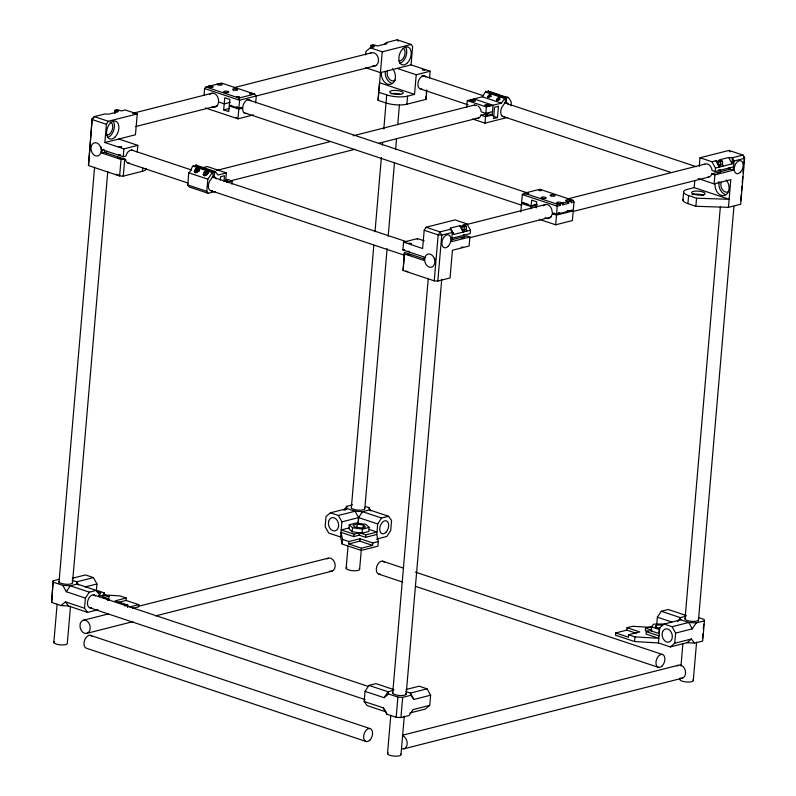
<?xml version="1.0" encoding="UTF-8"?>
<svg xmlns="http://www.w3.org/2000/svg" width="796" height="796" viewBox="0 0 796 796"><rect width="100%" height="100%" fill="white"/><g stroke="black" fill="none" stroke-linecap="round" stroke-linejoin="round"><path stroke-width="1.19" d="M537.131 204.303L531.161 205.816L521.629 202.632L522.325 194.552L524.285 193.209L557.339 204.234L556.583 214.293L552.464 212.92L552.165 211.945A6.786 4.985 75.8 0 0 544.394 204.95M137.25 113.937L108.296 121.281L106.405 124.295L104.843 142.534L135.459 134.763L137.25 113.937L125.3 109.957L121.4 110.942L118.982 110.137A2.547 0.736 4.9 0 0 117.141 109.808L114.773 110.415A2.547 0.736 4.9 0 0 115.639 110.982L118.057 111.788L108.594 114.196L104.893 113.937L94.316 116.624L92.187 118.574L88.485 165.568L119.629 175.946L123.271 176.145L142.414 171.289A14.835 4.288 4.9 0 0 146.046 168.454M88.485 165.568L92.187 118.574M58.964 579.329L53.103 580.811L51.68 602.443L61.003 605.557L68.506 606.015L87.58 612.373L98.017 609.716M51.68 602.443L53.103 580.811M53.83 642.511L57.123 604.144M58.924 583.1L94.575 167.23M129.499 163.09A6.786 4.159 -71.6 0 1 125.609 159.389L121.042 159.439L101.978 153.091L102.266 149.718L104.037 149.27M70.506 606.184L67.322 643.307A6.786 1.96 4.9 0 1 59.262 644.74A6.786 1.96 4.9 0 1 54.516 641.566M72.526 582.662L107.749 171.737M114.534 113.39L114.803 110.306M115.46 113.042L115.639 110.982M119.629 175.946L121.042 159.439M87.58 612.373L84.525 608.234L85.401 598.085L89.311 592.154L96.266 590.383L99.311 594.562L99.122 596.871M102.266 149.718L123.231 156.713L123.907 148.892L137.827 145.36L137.25 152.046M123.271 176.145L124.683 159.618M96.356 590.901L96.953 583.966L93.411 577.588L85.471 574.941L72.346 578.264M102.256 597.697L102.435 595.667L104.405 592.93L96.784 590.393M104.405 592.93L103.57 597.657L108.972 596.294L108.763 598.711L106.604 599.269M142.414 171.289L142.703 167.837M119.36 602.134L126.047 600.433L126.256 598.015L119.897 595.896L104.395 594.97M127.619 607.497L127.828 605.069L115.121 600.831L126.256 598.015M126.047 600.433L138.753 604.671L138.564 606.9L132.604 608.413M215.278 191.528L208.263 193.309L189.199 186.951L187.737 184.951L188.771 172.822C190.493 172.762 192.532 163.429 194.274 165.886M194.682 172.473L197.468 171.767L196.433 169.896L196.522 168.812L197.816 167.727L195.508 169.07L194.363 171.588L195.537 172.752L197.388 172.284M198.9 171.379L197.04 170.762L197.239 168.394L198.542 168.384L199.299 170.742M204.015 95.5L204.612 88.575L205.945 87.023L221.527 83.073L254.581 94.087L256.272 95.988L255.675 102.923M197.587 171.389L198.701 171.11L197.876 169.618L198.353 168.105M203.587 175.438L206.363 174.732L205.418 171.777L206.711 170.692L204.403 172.036L203.269 174.553L204.433 175.727L206.293 175.249M207.169 174.583L205.935 173.727L206.134 171.359L207.448 171.349L208.273 172.841M206.482 174.354L207.597 174.075L206.841 171.717L207.875 170.841L206.134 171.359M208.263 193.309L206.801 191.309L207.836 179.18L212.99 171.568L212.99 176.284L211.109 179.2A6.786 4.159 -71.6 0 0 208.403 187A6.786 4.159 -71.6 0 0 212.303 190.702M225.616 181.438L226.353 172.901L218.005 175.02L214.93 171.08L214.104 176.006L215.557 178.065A6.786 4.159 -71.6 0 1 216.393 178.861M231.656 105.341L229.268 105.948L228.78 111.609L223.696 109.908L224.741 97.779L229.825 99.48L229.338 105.132L238.87 108.316L242.77 107.331L243.069 105.609A6.786 4.159 -71.6 0 1 250.77 100.823M220.283 180.135L220.582 176.732L224.472 175.747L223.984 181.408M231.925 184.174L232.193 180.961L227.576 179.418L225.348 179.986M205.348 107.948L237.974 118.823L238.8 109.122L242.7 108.137L242.71 109.768A6.786 4.159 -71.6 0 0 246.601 113.47M238.87 108.316L239.566 100.226L238.989 98.047L205.945 87.023M365.613 54.944L365.911 51.521L370.279 47.82L374.18 46.835L371.752 46.029A2.547 0.736 4.9 0 1 370.896 45.452L373.254 44.855A2.547 0.736 4.9 0 1 375.095 45.173L377.523 45.989L386.985 43.581L386.617 42.486L397.204 39.8L411.184 44.467L412.626 46.626L411.064 64.864L380.448 72.625L365.692 67.71M370.657 48.427L370.916 45.342M371.583 48.078L371.752 46.029M340.598 537.002L341.902 521.838L338.36 515.46L330.41 512.813L326.012 516.544L325.136 526.693L328.678 533.031L340.598 537.002L342.171 544.066L361.245 550.424L377.941 546.185L378.339 541.539L376.767 534.474L377.672 523.967L381.582 518.027L388.538 516.266L391.582 520.435L390.717 530.584L386.836 536.474L376.369 539.121M426.825 89.918L426.019 99.361L406.885 104.206A14.835 4.288 4.9 0 1 386.01 102.973L378.07 100.326L378.757 92.256L386.707 94.913A14.835 4.288 4.9 0 0 407.572 96.147L414.527 94.376L416.218 74.744L430.139 71.222L429.561 77.928M378.886 90.794L382.229 51.81L411.184 44.467M378.07 100.326L379.573 82.724L414.527 94.376M342.171 544.066L342.569 539.419L340.996 532.355L353.703 536.594L359.185 535.201L365.633 537.3L376.767 534.474M359.464 535.24L359.673 532.813L362.16 533.151L368.837 531.459L369.185 527.42L365.921 524.365L355.971 523.012L349.295 524.703L348.947 528.753L352.21 531.798L359.384 532.783L359.185 535.201M346.141 568.374L348.051 546.096M351.344 507.729L373.831 245.327M375.006 231.716L381.374 157.449M382.428 145.071L382.647 142.593M383.811 128.982L386.707 94.913M372.777 542.952L372.568 545.379L361.434 548.205L348.718 543.966L348.927 541.539L360.061 538.713L372.777 542.952L378.339 541.539M352.21 531.798L352.558 527.758L349.295 524.703M353.703 536.594L353.912 534.166L359.384 532.783M356.847 528.196L357.195 524.156L363.414 525.002L365.464 526.912L361.285 527.967L355.056 527.121L353.016 525.211L357.195 524.156M357.842 524.574L358.608 517.649L358.19 524.594M348.718 543.966L359.852 541.141L360.061 538.713M362.16 533.151L362.498 529.111L369.185 527.42M359.633 569.17L361.434 548.205M363.155 528.037L363.414 525.002M364.827 508.525L387.115 248.601M388.179 236.223L394.438 163.2M395.602 149.588L396.557 138.444M397.721 124.833L399.423 105.032M365.633 537.3L365.842 534.872L376.976 532.046L369.195 529.459M406.885 104.206L407.572 96.147M385.145 711.604L367.195 705.614L364.18 701.485L365.046 691.336L368.956 685.396L375.921 683.635L393.861 689.615M424.318 258.989L405.254 252.631L404.338 252.869L404.507 253.954L423.572 260.312L423.86 256.949L402.885 249.954L403.552 242.133L417.472 238.601L424.208 240.84M404.338 252.869L403.084 270.461L434.228 280.849L437.81 281.058L450.058 277.953L452.436 250.252L469.133 246.024L469.909 236.979L466.874 235.964L451.362 239.904M403.084 270.461L404.507 253.954M426.059 95.918L426.019 99.361M426.258 93.56L426.457 91.202M417.402 239.407L417.472 238.601M451.82 238.293L470.197 233.626L470.486 230.213L466.983 223.885L455.033 219.895L426.079 227.238L424.188 230.253L422.626 248.491L403.552 242.133M387.503 753.762L390.796 715.395M392.707 693.117L428.248 278.481M406.02 689.525L419.144 686.192L427.084 688.838L430.626 695.216L429.75 705.365L413.054 709.604L409.104 715.514L400.925 717.584L396.159 717.305L397.891 697.087L388.518 693.963L384.11 697.694L365.046 691.336M434.228 280.849L438.168 234.919L440.059 231.905L450.635 229.218L453.79 234.442L470.486 230.213M437.81 281.058L441.75 235.128L440.059 231.905L426.079 227.238M400.925 717.584L402.667 697.366L410.875 695.286L413.92 699.455L430.626 695.216M400.995 754.568L404.288 716.201M406.199 693.923L441.74 279.287M466.774 107.012L467.322 100.604L482.356 96.784L501.42 103.142L505.45 97.48L505.321 102.157L503.44 105.062A6.786 4.159 -71.6 0 0 500.744 112.863A6.786 4.159 -71.6 0 0 504.634 116.574M450.277 228.124L453.79 234.442L450.277 228.124L459.74 225.716L462.168 226.522L461.899 229.606L464.098 229.945L464.366 226.86L466.366 226.253A2.547 0.736 4.9 0 0 465.511 225.676L463.083 224.87L466.983 223.885M466.078 229.437L466.595 231.198L466.337 226.363M472.665 119.012L485.003 123.131L485.55 116.713L492.236 115.022L493.072 105.261L474.008 98.903M478.018 106.057A6.786 4.985 75.8 0 1 481.222 111.828L485.839 113.37L486.396 106.953L501.42 103.142M497.46 117.599L498.435 106.276L494.535 107.261L493.56 118.584L497.46 117.599L492.973 116.107M510.992 105.858L511.311 102.216C508.763 96.953 505.957 94.117 506.435 101.878L507.888 103.938A6.786 4.159 -71.6 0 1 508.724 104.724M520.833 211.935L521.559 203.448L524.484 202.701M530.902 208.89L531.091 206.622L537.061 205.109M531.161 205.816L531.648 200.154L536.733 201.846L536.215 207.915M555.688 224.8L556.513 215.099L573.22 210.86L572.384 220.562L555.688 224.8L539.37 219.368M525.897 193.637L522.325 194.552L557.28 206.204L559.976 205.517L560.115 203.905L562.911 203.189L562.772 204.811L568.623 203.328L568.762 201.706L572.931 200.284L573.986 201.965L573.289 210.054L556.583 214.293M573.986 201.965L571.329 202.642L571.468 201.02M636.074 633.208L626.83 630.133L615.696 632.949L615.507 635.178L634.571 641.536L658.421 642.949L670.371 646.929L687.067 642.7L694.49 643.128L702.699 641.049L704.44 620.83L704.122 619.417L698.261 617.457M626.83 630.133L627.039 627.706L632.601 626.293L650.491 627.347M627.039 627.706L639.745 631.944L628.611 634.77L628.402 637.188L615.696 632.949M634.571 641.536L634.969 636.89L628.611 634.77M652.203 626.412L645.526 628.104L645.317 630.532L648.442 631.566M682.898 200.284L683.585 192.224M651.227 630.949L651.566 626.91L659.197 629.447L658.849 633.497L651.227 630.949L651.715 630.263L646.312 631.636L646.103 634.064L658.819 638.302L634.969 636.89M699.276 166.334L700.012 157.767L728.967 150.424L742.947 155.081L744.628 158.304L740.698 204.234L728.449 207.338L695.853 206.283L687.913 203.637L688.6 195.567A14.835 4.288 4.9 0 1 687.217 189.388L694.182 187.627L729.136 199.279L696.55 198.214L688.6 195.567M656.143 628.153L656.402 625.119L662.401 624.999M656.76 624.124L657.357 617.189L661.267 611.258L668.222 609.487L686.172 615.477M694.182 187.627L694.789 180.563M658.421 642.949L659.715 627.785L664.123 624.054L680.829 619.825L688.769 622.472L696.221 622.91L704.44 620.83M695.853 206.283L696.55 198.214M670.371 646.929L674.739 643.238L675.605 633.089L672.073 626.711L664.123 624.054M698.231 178.583L714.121 183.886L714.888 174.841L733.265 170.185L734.051 160.991L732.37 157.767L728.668 157.508L719.196 159.906L721.624 160.722A2.547 0.736 4.9 0 1 722.479 161.29L722.708 166.235L721.793 163.986M705.027 164.066A6.786 4.985 75.8 0 1 712.141 170.483L715.176 171.498L715.475 168.075L711.962 161.747L700.012 157.767M711.962 161.747L715.863 160.762L718.281 161.568L718.022 164.653L720.221 164.981L720.48 161.896L722.46 161.399M680.978 666.013L682.888 643.735M685.018 618.98L720.35 206.821M728.449 207.338L730.818 179.647L714.121 183.886M693.306 680.431L696.59 642.054M698.4 621.019L733.942 206.383M702.49 638.442L702.898 633.686M703.306 628.93L703.714 624.173M740.668 200.761L741.185 194.712M741.494 191.09L741.912 186.254M742.22 182.632L742.738 176.583M743.046 172.961L743.563 166.911M743.882 163.289L744.399 157.25M482.356 96.784L485.829 91.271L486.605 91.759M728.559 169.598L728.877 167.976M707.873 177.209A6.786 4.985 75.8 0 0 711.863 173.836L730.231 169.17L730.549 167.558M408.119 251.128L409.442 251.675M459.74 225.716L463.252 232.044L463.74 229.935M715.863 160.762L719.365 167.09L719.853 164.971M195.537 172.752L198.682 170.135L198.662 168.006L198.98 168.891M204.433 175.727L207.577 173.1L207.567 170.971L207.885 171.856M487.898 96.754L489.55 94.903L490.117 95.46L489.57 96.664L488.048 97.182L490.893 95.998M496.794 99.719L498.455 97.868L499.012 98.425L498.465 99.639L496.953 100.147L499.788 98.963M462.456 229.765L463.252 232.044L464.098 229.945M718.569 164.802L719.365 167.09L720.221 164.981M85.401 598.085L66.327 591.736L70.247 585.796L77.202 584.025L96.266 590.383M344.011 510.326L346.628 506.375L352.489 504.883M384.11 697.694L388.03 691.754L393.821 690.281M677.724 621.567L680.331 617.616L686.132 616.144M675.605 633.089L692.311 628.85L696.221 622.91M99.58 594.721L100.813 593.01L96.993 591.736M651.566 626.91L653.546 624.163L663.148 623.974M656.402 625.119L655.168 626.83L659.934 628.422M209.756 94.555A6.786 4.985 75.8 0 1 215.607 94.256A6.786 4.985 75.8 0 1 218.532 101.53L218.462 102.346A6.786 4.985 75.8 0 1 212.164 106.843M385.284 44.088L386.617 42.486L384.488 44.437M345.355 510.067L347.116 508.574L355.066 511.231L362.518 511.669L381.582 518.027M687.067 642.7L691.435 638.999L694.49 643.128M429.75 705.365L425.353 709.057L409.84 712.987M61.003 605.557L65.461 601.875L84.525 608.234M527.927 204.174L525.42 203.935L526.604 203.637M554.782 213.119L551.946 214.442A6.786 4.985 75.8 0 1 545.131 217.726M568.991 210.582L567.876 210.86M501.978 95.908L503.241 95.998M501.599 96.008L502.385 95.709M500.694 96.664L502.007 96.654M120.674 154.921L118.485 154.792M116.564 174.115L116.723 174.821L119.111 174.961M463.182 247.178L461.212 247.138M559.936 212.95L558.275 213.049M101.978 153.091L104.634 152.394L125.609 159.389M132.564 113.38L212.104 93.202M233.805 87.699L371.185 52.854M238.989 98.047L254.581 94.087M230.183 102.336L224.223 103.848L218.721 102.007M135.489 126.584L217.437 105.798M376.518 65.451L239.566 100.226L204.612 88.575M223.696 109.908L229.666 108.395M237.974 118.823L253.476 114.893M123.231 156.713L125.897 156.046A6.786 4.159 -71.6 0 1 132.763 150.454M197.239 168.394L198.98 167.876M195.508 169.07L196.522 168.812M196.831 169.031L197.945 168.742M489.003 95.092L491.013 94.575M203.706 167.449L207.288 166.543L226.353 172.901M488.445 95.55L490.774 94.963M194.672 170.344L196.433 169.896M196.761 169.896L197.876 169.618M488.048 96.157L490.724 95.48M198.682 170.135L199.706 169.876M197.04 170.762L198.144 170.473M194.363 171.588L196.781 170.981M488.048 97.182L491.222 96.376M204.403 172.036L205.418 171.777M207.448 171.349L208.562 171.07M205.736 171.996L206.841 171.717M497.898 98.057L499.908 97.54M497.341 98.515L499.669 97.928M203.567 173.309L205.328 172.861M205.657 172.861L206.771 172.583M496.943 99.122L499.629 98.445M217.029 170.324L330.231 141.608M353.106 135.808L474.734 104.953M207.577 173.1L208.602 172.841M203.269 174.553L205.676 173.946M205.935 173.727L207.05 173.448M496.953 100.147L499.062 99.609M497.361 100.286L499.908 99.59M485.839 113.37L492.525 111.679M475.61 118.335A6.786 4.985 75.8 0 0 480.933 115.181L487.61 113.48L492.236 115.022M230.78 180.782L354.827 149.32M378.906 143.21L478.864 117.858M226.631 182.374L232.193 180.961M485.003 123.131L507.221 117.5M524.285 193.209L539.877 189.259L572.931 200.284M534.196 204.711L536.424 204.154M467.451 224.333L545.777 204.463M567.478 198.96L704.858 164.115M557.339 204.234L560.115 203.905M562.772 204.811L562.563 202.91L568.762 201.706M715.475 168.075L732.181 163.837L734.051 160.991L744.628 158.304L742.947 155.081L732.37 157.767L732.181 163.837L728.668 157.508M402.885 249.954L404.657 249.506M715.176 171.498L733.554 166.832M469.909 236.979L451.541 241.636L452.327 232.442L441.75 235.128L438.168 234.919L424.188 230.253M469.162 237.845L551.111 217.059M572.802 211.557L708.987 177.011M330.41 512.813L347.116 508.574L346.628 506.375M93.411 577.588L76.705 581.826L72.167 580.314M338.36 515.46L355.066 511.231L358.598 517.609L377.672 523.967M388.538 516.266L369.473 509.908L362.518 511.669L358.598 517.609L341.902 521.838M85.132 586.96L96.953 583.966M349.474 527.828L341.205 529.927L353.912 534.166M107.53 600.383L109.758 599.816L103.51 597.736M124.484 605.915L127.828 605.069M129.847 606.93L138.753 604.671M83.043 620.353L108.266 613.955M138.285 606.343L328.032 558.215M87.172 633.248L132.803 621.676M155.618 615.895L332.151 571.12M427.084 688.838L410.378 693.077L405.841 691.565M672.073 626.711L688.769 622.472L692.311 628.85M674.739 643.238L691.435 638.999M402.428 735.235L678.401 665.237M404.139 748.747L682.53 678.132M238.531 107.888L236.312 107.49L237.487 107.191M720.37 169.956L718.559 169.916M463.6 234.989L464.376 234.392M98.833 595.746L102.435 595.667M720.48 161.896L720.121 161.896A2.547 0.736 4.9 0 1 718.281 161.568M718.251 182.344L719.226 181.846M464.366 226.86L463.998 226.85A2.547 0.736 4.9 0 1 462.168 226.522M53.412 582.224L62.794 585.349L70.247 585.796L89.311 592.154M397.891 697.087L402.667 697.366M237.755 107.261L236.531 107.042M236.83 117.649L235.686 117.4M407.771 271.665L405.97 271.068M352.558 527.758L362.498 529.111M526.425 203.657L525.35 203.358M558.603 213.079L559.618 213.497L557.797 213.706M567.827 210.88L568.503 211.338L566.424 211.378M370.279 47.82L382.229 51.81M730.231 169.17L733.265 170.185M411.064 64.864L430.139 71.222M489.998 91.58L493.49 92.744M494.336 93.032L500.087 94.943M504.405 96.386L507.898 97.55M506.783 97.828L487.719 91.47L488.336 90.525L488.824 91.192M488.844 92.505L505.669 98.117M485.49 92.037L504.555 98.396M422.019 75.272L483.222 95.679M504.405 102.734L696.261 166.702M397.144 68.396L416.218 74.744M711.863 173.836L714.888 174.841M467.322 100.604L486.396 106.953M420.994 89.132L468.078 104.833M502.206 116.216L670.521 172.334M480.933 115.181L485.55 116.713M247.138 99.48L527.519 192.96M571.16 210.174L573.22 210.86M240.521 107.41L242.7 108.137M229.268 105.948L238.8 109.122M521.559 203.448L531.091 206.622M552.394 213.726L556.513 215.099M243.765 112.564L521.788 205.259M108.296 121.281L94.316 116.624L92.416 119.629L106.405 124.295M118.763 139.001L137.827 145.36M196.493 165.319L215.567 171.677M214.452 171.966L195.378 165.608L196.005 164.653L196.493 165.12M195.388 166.264L213.338 172.244M193.159 166.165L212.224 172.523M131.509 150.006L191.528 170.016M212.194 176.941L406.915 241.835M104.843 142.534L123.907 148.892M188.771 172.822L207.836 179.18M128.126 163.09L188.154 183.1M210.512 190.562L404.716 255.307M187.737 184.951L206.801 191.309M365.464 506.525L368.986 507.699L370.747 510.883M661.267 611.258L680.331 617.616L680.829 619.825M657.357 617.189L671.794 622.004M359.673 532.813L365.842 534.872M645.526 628.104L651.775 630.183M646.312 631.636L659.028 635.875M359.852 541.141L372.568 545.379M342.569 539.419L348.927 541.539M382.458 561.13L403.602 568.185M415.353 572.095L662.103 654.372M379.075 574.215L402.577 582.045M415.502 586.353L658.73 667.456M104.346 594.751L108.972 596.294M368.956 685.396L388.03 691.754L388.518 693.963M93.61 594.861L368.558 686.53M90.237 607.935L365.185 699.614M364.18 701.485L383.244 707.833L385.662 711.146M383.244 707.833L386.786 714.171L396.159 717.305M90.147 635.268L369.792 728.509M366.419 741.593L86.764 648.352A6.786 4.159 -71.6 0 1 84.873 639.556A6.786 4.159 -71.6 0 1 91.998 636.442M493.102 93.689L493.659 94.316M65.461 601.875L68.506 606.015M728.967 150.424L729.932 151.867M397.204 39.8L398.169 41.243M559.011 203.806L559.976 205.517M413.92 699.455L410.378 693.077L410.875 695.286M78.476 585.01L76.705 581.826L77.202 584.025M62.794 585.349L66.327 591.736M567.717 201.597L568.623 203.328M722.091 164.175L722.708 166.235M465.968 229.139L466.595 231.198M386.269 711.972L386.786 714.171M368.986 507.699L369.473 509.908M719.196 164.911L719.365 167.09M463.073 229.875L463.252 232.044M571.259 200.701L571.329 202.642M106.535 151.399L106.535 153.031M104.624 150.762L104.634 152.394M402.637 735.822A6.786 4.985 75.8 0 1 407.164 743.991A6.786 4.985 75.8 0 1 401.522 748.767M677.267 665.914A6.786 4.985 75.8 0 1 685.376 670.779A6.786 4.985 75.8 0 1 679.913 678.152M692.958 679.893A6.786 1.96 4.9 0 1 687.008 682.023A6.786 1.96 4.9 0 1 679.933 679.127M400.647 754.041A6.786 1.96 4.9 0 1 393.811 756.091A6.786 1.96 4.9 0 1 388.189 752.817M91.679 607.776A6.786 4.159 -71.6 0 1 87.938 600.194A6.786 4.159 -71.6 0 1 95.46 596.025M326.887 558.892A6.786 4.985 75.8 0 1 334.997 563.757A6.786 4.985 75.8 0 1 329.534 571.14M380.209 574.145A6.786 4.159 -71.6 0 1 376.866 566.235A6.786 4.159 -71.6 0 1 384.309 562.294M359.285 568.643A6.786 1.96 4.9 0 1 352.449 570.702A6.786 1.96 4.9 0 1 346.827 567.429M217.099 170.384A6.786 4.985 75.8 0 1 218.432 170.603M474.098 105.41A6.786 4.985 75.8 0 1 476.714 105.4M470.933 101.5A2.547 0.736 4.9 0 1 473.331 101.46M485.868 106.236A2.547 0.736 4.9 0 1 487.779 106.276M543.36 205.826A6.786 4.985 75.8 0 1 543.847 205.338M728.022 191.965A6.786 4.985 75.8 0 1 722.42 189.607A6.786 4.985 75.8 0 1 721.196 182.194M687.913 203.637A14.835 4.288 4.9 0 1 683.147 199.189M692.023 194.761A6.786 1.96 4.9 0 1 703.704 195.458M726.221 179.966A9.323 6.856 75.8 0 1 724.897 195.368A9.323 6.856 75.8 0 1 715.067 184.165M725.196 194.403A9.323 6.856 75.8 0 1 718.967 183.179M109.957 122.027A6.786 4.159 -71.6 0 1 112.425 129.151A6.786 4.159 -71.6 0 1 106.584 135.111M101.42 148.603A6.786 4.985 75.8 0 1 101.042 146.882M113.141 121.181A9.323 5.711 -71.6 0 1 113.639 130.534A9.323 5.711 -71.6 0 1 107.51 137.459M435.094 259.864A6.786 4.985 75.8 0 1 434.715 258.133M395.493 80.028A6.786 4.985 75.8 0 1 389.264 79.013A6.786 4.985 75.8 0 1 387.523 70.944M403.283 48.258A6.786 4.159 -71.6 0 1 404.477 55.859A6.786 4.159 -71.6 0 1 398.886 60.974M370.22 53.491A6.786 4.985 75.8 0 1 378.329 58.357A6.786 4.985 75.8 0 1 372.866 65.73M391.105 93.749A6.786 1.96 4.9 0 1 400.647 94.316M421.8 88.953A6.786 4.159 -71.6 0 1 418.457 81.053A6.786 4.159 -71.6 0 1 425.9 77.112M392.547 68.705A9.323 6.856 75.8 0 1 391.224 84.117A9.323 6.856 75.8 0 1 381.393 72.914M391.523 83.152A9.323 6.856 75.8 0 1 385.294 71.929M405.443 47.044A9.323 5.711 -71.6 0 1 405.94 56.397A9.323 5.711 -71.6 0 1 399.811 63.322M405.851 693.386A6.786 1.96 4.9 0 1 399.9 695.515A6.786 1.96 4.9 0 1 392.816 692.62M72.177 582.135A6.786 1.96 4.9 0 1 66.227 584.264A6.786 1.96 4.9 0 1 59.143 581.359M364.449 508.007A6.786 1.96 4.9 0 1 358.499 510.137A6.786 1.96 4.9 0 1 351.414 507.231M698.5 619.776A6.786 1.96 4.9 0 1 690.44 621.208A6.786 1.96 4.9 0 1 685.694 618.034M117.599 157.797C120.674 160.066 121.778 156.454 117.599 157.797M407.413 254.431L409.622 255.168A1.692 0.497 4.7 0 0 410.736 254.879L408.139 254.173A1.692 0.497 4.7 0 0 407.413 254.431M115.818 110.355L118.823 110.654L115.818 110.355M118.962 146.683L121.47 146.922L119.072 146.593M236.82 96.833C239.904 99.122 241.098 95.49 236.82 96.833M225.298 180.871L227.805 181.12L225.298 180.871M249.626 93.58C252.71 95.868 253.904 92.246 249.626 93.58M371.931 45.402L374.946 45.69L371.931 45.402M422.407 69.72L424.915 69.958L422.407 69.72M408.786 243.317L411.293 243.556L408.786 243.317M485.341 114.932L487.849 115.171L485.341 114.932M462.347 225.895L465.352 226.193L462.347 225.895M461.58 237.715L464.088 237.964L461.58 237.715M525.927 193.269C529.022 195.557 530.206 191.936 525.927 193.269M538.733 190.025C541.827 192.314 543.011 188.682 538.733 190.025M718.46 160.941L721.475 161.23L718.46 160.941M717.703 172.752L720.211 173.001L717.703 172.752M80.336 623.487A6.786 4.985 75.8 0 0 85.888 633.487A6.786 4.985 75.8 0 0 89.092 623.427A6.786 4.985 75.8 0 0 80.336 623.487M369.851 740.091A6.786 4.159 -71.6 0 0 370.817 728.887A6.786 4.159 -71.6 0 0 363.653 736.181A6.786 4.159 -71.6 0 0 369.851 740.091M662.163 665.953A6.786 4.159 -71.6 0 0 663.118 654.75A6.786 4.159 -71.6 0 0 655.964 662.043A6.786 4.159 -71.6 0 0 662.163 665.953M485.749 105.759A2.547 0.736 4.9 0 0 489.908 105.679A2.547 0.736 4.9 0 0 486.605 104.575A2.547 0.736 4.9 0 0 485.749 105.759M471.302 100.943A2.547 0.736 4.9 0 0 475.461 100.863A2.547 0.736 4.9 0 0 472.157 99.759A2.547 0.736 4.9 0 0 471.302 100.943M566.493 201.08A2.547 0.736 4.9 0 0 570.652 200.99A2.547 0.736 4.9 0 0 567.349 199.886A2.547 0.736 4.9 0 0 566.493 201.08M557.588 203.338A2.547 0.736 4.9 0 0 561.747 203.249A2.547 0.736 4.9 0 0 558.444 202.144A2.547 0.736 4.9 0 0 557.588 203.338M542.056 198.154A2.547 0.736 4.9 0 0 546.215 198.075A2.547 0.736 4.9 0 0 542.912 196.97A2.547 0.736 4.9 0 0 542.056 198.154M550.961 195.896A2.547 0.736 4.9 0 0 555.12 195.816A2.547 0.736 4.9 0 0 551.817 194.712A2.547 0.736 4.9 0 0 550.961 195.896M217.945 84.814A2.547 0.736 4.9 0 0 222.094 84.734A2.547 0.736 4.9 0 0 218.8 83.63A2.547 0.736 4.9 0 0 217.945 84.814M209.03 87.072A2.547 0.736 4.9 0 0 213.189 86.993A2.547 0.736 4.9 0 0 209.885 85.888A2.547 0.736 4.9 0 0 209.03 87.072M224.562 92.256A2.547 0.736 4.9 0 0 228.721 92.167A2.547 0.736 4.9 0 0 225.417 91.072A2.547 0.736 4.9 0 0 224.562 92.256M233.477 89.998A2.547 0.736 4.9 0 0 237.626 89.908A2.547 0.736 4.9 0 0 234.322 88.814A2.547 0.736 4.9 0 0 233.477 89.998M740.449 172.205A6.786 4.159 -71.6 0 0 741.404 161.001A6.786 4.159 -71.6 0 0 734.24 168.294A6.786 4.159 -71.6 0 0 740.449 172.205M693.893 194.224A6.786 1.96 4.9 0 0 704.977 193.995A6.786 1.96 4.9 0 0 696.172 191.06A6.786 1.96 4.9 0 0 693.893 194.224M91.311 146.076A6.786 4.985 75.8 0 0 96.863 156.076A6.786 4.985 75.8 0 0 100.067 146.006A6.786 4.985 75.8 0 0 91.311 146.076M115.121 136.982A9.323 5.711 -71.6 0 0 116.445 121.569A9.323 5.711 -71.6 0 0 106.594 131.609A9.323 5.711 -71.6 0 0 115.121 136.982M424.984 257.327A6.786 4.985 75.8 0 0 430.536 267.327A6.786 4.985 75.8 0 0 433.74 257.267A6.786 4.985 75.8 0 0 424.984 257.327M448.138 246.342A6.786 4.159 -71.6 0 0 449.093 235.138A6.786 4.159 -71.6 0 0 441.939 242.432A6.786 4.159 -71.6 0 0 448.138 246.342M392 93.57A6.786 1.96 4.9 0 0 403.084 93.341A6.786 1.96 4.9 0 0 394.269 90.406A6.786 1.96 4.9 0 0 392 93.57M407.433 62.834A9.323 5.711 -71.6 0 0 408.746 47.432A9.323 5.711 -71.6 0 0 398.905 57.461A9.323 5.711 -71.6 0 0 407.433 62.834M328.629 521.38A6.786 4.985 75.8 0 0 334.658 530.932A6.786 4.985 75.8 0 0 337.265 520.494A6.786 4.985 75.8 0 0 328.629 521.38M385.941 532.305A6.786 4.159 -71.6 0 0 386.896 521.101A6.786 4.159 -71.6 0 0 379.742 528.405A6.786 4.159 -71.6 0 0 385.941 532.305M662.461 632.193A6.786 4.985 75.8 0 0 668.003 642.193A6.786 4.985 75.8 0 0 671.217 632.133A6.786 4.985 75.8 0 0 662.461 632.193"/></g></svg>
